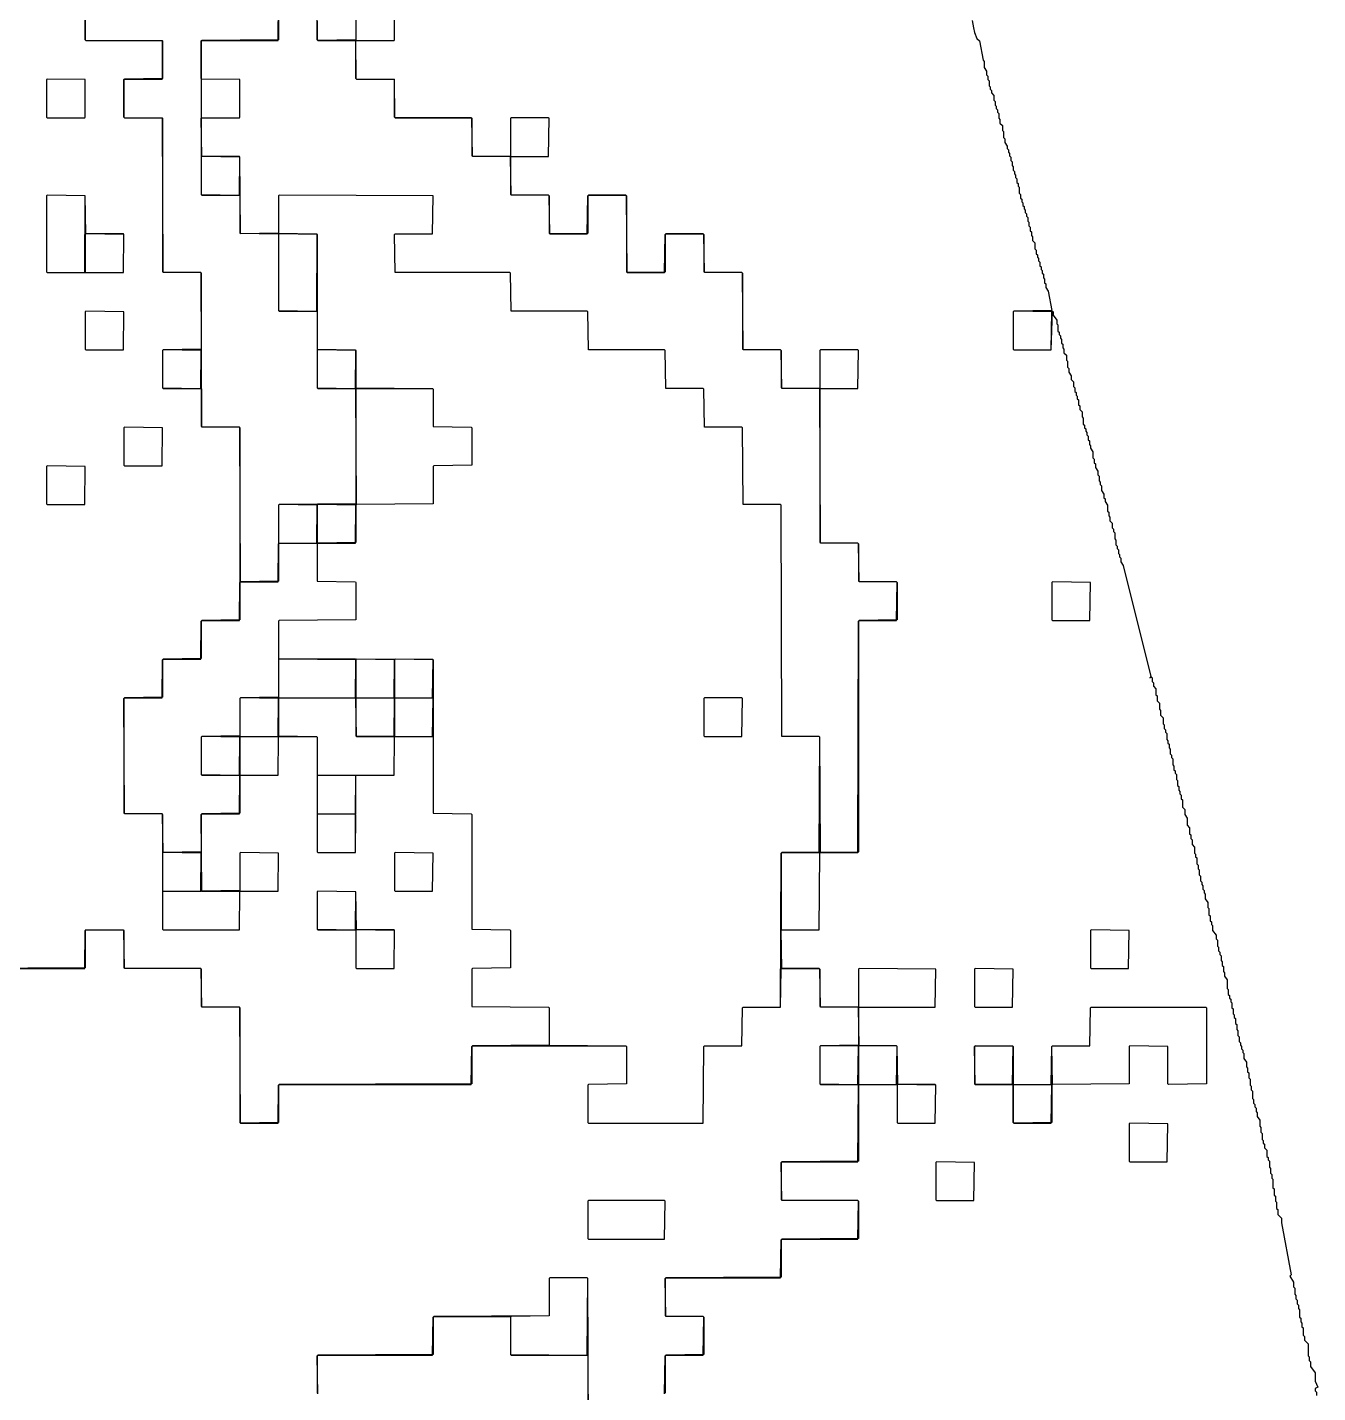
# Model space of a CAD drawing. Extents: x 354370 to 354668, y 4740257 to 4740745.
# Drawn here: x 354541.1 to 354647.9, y 4740396.1 to 4740509 of the extents above; entities that cross this region are included whole.
import ezdxf

# ---------------------------------------------------------------- set-up
doc = ezdxf.new("R2010")
doc.units = 0
for name, color, linetype in [('mud', 3, 'CONTINUOUS'), ('rock', 4, 'CONTINUOUS'), ('sand', 2, 'CONTINUOUS'), ('unclassed', 1, 'CONTINUOUS')]:
    doc.layers.add(name, color=color, linetype=linetype)

msp = doc.modelspace()

# ---------------------------------------------------------------- linework, layer by layer
at = {"layer": 'mud'}
for points in [[(354542.768207, 4740504.757715), (354542.718207, 4740504.707715), (354542.718207, 4740501.607715), (354542.768207, 4740501.557715), (354545.868208, 4740501.557715), (354545.918208, 4740501.607715), (354545.918208, 4740504.707715)], [(354597.118208, 4740424.707713), (354597.168208, 4740424.757713), (354600.268208, 4740424.757713), (354600.318208, 4740427.907713), (354600.368208, 4740427.957713), (354603.468208, 4740427.957713), (354603.518208, 4740440.707714), (354603.568208, 4740440.757714), (354606.668208, 4740440.757714), (354606.718208, 4740450.307714), (354606.668208, 4740450.357714), (354603.568208, 4740450.357714), (354603.518208, 4740469.507714), (354603.468208, 4740469.557714), (354600.368208, 4740469.557714), (354600.318208, 4740475.907714), (354600.268208, 4740475.957714), (354597.168208, 4740475.957714), (354597.118208, 4740479.107714), (354597.068208, 4740479.157714), (354593.968208, 4740479.157714), (354593.918208, 4740482.307714), (354593.868208, 4740482.357714), (354587.568208, 4740482.357714), (354587.518208, 4740485.507714), (354587.468208, 4740485.557714), (354581.168208, 4740485.557714), (354581.118208, 4740488.707714), (354581.068208, 4740488.757714), (354571.568208, 4740488.757714), (354571.518208, 4740491.907714), (354571.568208, 4740491.957714), (354574.668208, 4740491.957714), (354574.718208, 4740495.107715), (354561.968208, 4740495.157715), (354561.918208, 4740495.107715), (354561.918208, 4740492.007714), (354565.068208, 4740491.957714), (354565.118208, 4740491.907714), (354565.118208, 4740482.407714), (354568.268208, 4740482.357714), (354568.318208, 4740482.307714), (354568.318208, 4740479.207714), (354574.668208, 4740479.157714), (354574.718208, 4740479.107714), (354574.718208, 4740476.007714), (354577.868208, 4740475.957714), (354577.918208, 4740475.907714), (354577.918208, 4740472.807714), (354574.768208, 4740472.757714), (354574.718208, 4740472.707714), (354574.718208, 4740469.607714), (354568.368208, 4740469.557714), (354568.318208, 4740469.507714), (354568.318208, 4740466.407714), (354565.168208, 4740466.357714), (354565.118208, 4740466.307714), (354565.118208, 4740463.207714), (354568.268208, 4740463.157714), (354568.318208, 4740463.107714), (354568.318208, 4740460.007714), (354561.968208, 4740459.957714), (354561.918208, 4740459.907714), (354561.918208, 4740456.807714), (354574.668208, 4740456.757714), (354574.718208, 4740456.707714), (354574.718208, 4740444.007714), (354577.868208, 4740443.957714), (354577.918208, 4740443.907714), (354577.918208, 4740434.407714), (354581.068208, 4740434.357714), (354581.118208, 4740434.307714), (354581.118208, 4740431.207714), (354577.968208, 4740431.157714), (354577.918208, 4740431.107714), (354577.918208, 4740428.007714), (354584.268208, 4740427.957713), (354584.318208, 4740427.907713), (354584.318208, 4740424.807713), (354590.668208, 4740424.757713), (354590.718208, 4740424.707713), (354590.718208, 4740421.607713), (354587.568208, 4740421.557713), (354587.518208, 4740421.507713), (354587.518208, 4740418.407713), (354587.568208, 4740418.357713), (354597.068208, 4740418.357713)], [(354545.968208, 4740491.957714), (354545.918208, 4740491.907714), (354545.918208, 4740488.807714), (354545.968208, 4740488.757714), (354549.068208, 4740488.757714), (354549.118208, 4740491.907714)], [(354545.968208, 4740485.557714), (354545.918208, 4740485.507714), (354545.918208, 4740482.407714), (354545.968208, 4740482.357714), (354549.068208, 4740482.357714), (354549.118208, 4740485.507714)], [(354600.318208, 4740453.507714), (354600.268208, 4740453.557714), (354597.168208, 4740453.557714), (354597.118208, 4740453.507714), (354597.118208, 4740450.407714), (354597.168208, 4740450.357714), (354600.268208, 4740450.357714)], [(354565.168208, 4740447.157714), (354565.118208, 4740447.107714), (354565.118208, 4740444.007714), (354565.168208, 4740443.957714), (354568.268208, 4740443.957714), (354568.318208, 4740447.107714)], [(354593.918208, 4740411.907713), (354593.868208, 4740411.957713), (354587.568208, 4740411.957713), (354587.518208, 4740411.907713), (354587.518208, 4740408.807713), (354587.568208, 4740408.757713), (354593.868208, 4740408.757713)], [(354587.518208, 4740405.507713), (354587.468208, 4740405.557713), (354584.368208, 4740405.557713), (354584.318208, 4740405.507713), (354584.318208, 4740402.407713), (354581.168208, 4740402.357713), (354581.118208, 4740402.307713), (354581.118208, 4740399.207713), (354581.168208, 4740399.157713), (354587.468208, 4740399.157713)]]:
    msp.add_lwpolyline(points, close=True, dxfattribs=at)
at = {"layer": 'rock'}
for points in [[(354565.068208, 4740511.157715), (354565.118208, 4740508.007715), (354565.168208, 4740507.957715), (354568.268208, 4740507.957715), (354568.318208, 4740504.807715), (354568.368208, 4740504.757715), (354571.468208, 4740504.757715), (354571.518208, 4740501.607715), (354571.568208, 4740501.557715), (354577.868208, 4740501.557715), (354577.918208, 4740501.507715), (354577.918208, 4740498.407715), (354581.068208, 4740498.357715), (354581.118208, 4740498.307715), (354581.118208, 4740495.207715), (354584.268208, 4740495.157715), (354584.318208, 4740495.107715), (354584.318208, 4740492.007714), (354584.368208, 4740491.957714), (354587.468208, 4740491.957714), (354587.518208, 4740495.107715), (354587.568208, 4740495.157715), (354590.668208, 4740495.157715), (354590.718208, 4740495.107715), (354590.718208, 4740488.807714), (354590.768208, 4740488.757714), (354593.868208, 4740488.757714), (354593.918208, 4740491.907714), (354593.968208, 4740491.957714), (354597.068208, 4740491.957714), (354597.118208, 4740491.907714), (354597.118208, 4740488.807714), (354600.268208, 4740488.757714), (354600.318208, 4740488.707714), (354600.318208, 4740482.407714), (354603.468208, 4740482.357714), (354603.518208, 4740482.307714), (354603.518208, 4740479.207714), (354606.668208, 4740479.157714), (354606.718208, 4740479.107714), (354606.718208, 4740466.407714), (354609.868208, 4740466.357714), (354609.918208, 4740466.307714), (354609.918208, 4740463.207714), (354613.068209, 4740463.157714), (354613.118209, 4740463.107714), (354613.118209, 4740460.007714), (354609.968208, 4740459.957714), (354609.918208, 4740459.907714), (354609.918208, 4740440.807714), (354609.868208, 4740440.757714), (354606.768208, 4740440.757714), (354606.718208, 4740450.307714), (354606.668208, 4740450.357714), (354603.568208, 4740450.357714), (354603.518208, 4740469.507714), (354603.468208, 4740469.557714), (354600.368208, 4740469.557714), (354600.318208, 4740475.907714), (354600.268208, 4740475.957714), (354597.168208, 4740475.957714), (354597.118208, 4740479.107714), (354597.068208, 4740479.157714), (354593.968208, 4740479.157714), (354593.918208, 4740482.307714), (354593.868208, 4740482.357714), (354587.568208, 4740482.357714), (354587.518208, 4740485.507714), (354587.468208, 4740485.557714), (354581.168208, 4740485.557714), (354581.118208, 4740488.707714), (354581.068208, 4740488.757714), (354571.568208, 4740488.757714), (354571.518208, 4740491.907714), (354571.568208, 4740491.957714), (354574.668208, 4740491.957714), (354574.718208, 4740495.107715), (354561.968208, 4740495.157715), (354561.918208, 4740495.107715), (354561.918208, 4740492.007714), (354558.768208, 4740491.957714), (354558.718208, 4740498.307715), (354558.668208, 4740498.357715), (354555.568208, 4740498.357715), (354555.518208, 4740501.507715), (354555.568208, 4740501.557715), (354558.668208, 4740501.557715), (354558.718208, 4740501.607715), (354558.718208, 4740504.707715), (354555.568208, 4740504.757715), (354555.518208, 4740504.807715), (354555.518208, 4740507.907715), (354555.568208, 4740507.957715), (354561.868208, 4740507.957715), (354561.918208, 4740511.107715)], [(354536.368207, 4740431.157714), (354545.868208, 4740431.157714), (354545.918208, 4740434.307714), (354545.968208, 4740434.357714), (354549.068208, 4740434.357714), (354549.118208, 4740434.307714), (354549.118208, 4740431.207714), (354555.468208, 4740431.157714), (354555.518208, 4740431.107714), (354555.518208, 4740428.007714), (354558.668208, 4740427.957713), (354558.718208, 4740427.907713), (354558.718208, 4740418.407713), (354558.768208, 4740418.357713), (354561.868208, 4740418.357713), (354561.918208, 4740421.507713), (354561.968208, 4740421.557713), (354577.868208, 4740421.557713), (354577.918208, 4740424.707713), (354577.968208, 4740424.757713), (354590.668208, 4740424.757713), (354590.718208, 4740424.707713), (354590.718208, 4740421.607713), (354587.568208, 4740421.557713), (354587.518208, 4740421.507713), (354587.518208, 4740418.407713), (354587.568208, 4740418.357713), (354597.068208, 4740418.357713), (354597.118208, 4740424.707713), (354597.168208, 4740424.757713), (354600.268208, 4740424.757713), (354600.318208, 4740427.907713), (354600.368208, 4740427.957713), (354603.468208, 4740427.957713), (354603.518208, 4740431.107714), (354603.568208, 4740431.157714), (354606.668208, 4740431.157714), (354606.718208, 4740431.107714), (354606.718208, 4740428.007714), (354609.868208, 4740427.957713), (354609.918208, 4740427.907713), (354609.918208, 4740424.807713), (354606.768208, 4740424.757713), (354606.718208, 4740424.707713), (354606.718208, 4740421.607713), (354609.868208, 4740421.557713), (354609.918208, 4740421.507713), (354609.918208, 4740415.207713), (354603.568208, 4740415.157713), (354603.518208, 4740415.107713), (354603.518208, 4740412.007713), (354609.868208, 4740411.957713), (354609.918208, 4740411.907713), (354609.918208, 4740408.807713), (354603.568208, 4740408.757713), (354603.518208, 4740408.707713), (354603.518208, 4740405.607713), (354593.968208, 4740405.557713), (354593.918208, 4740405.507713), (354593.918208, 4740402.407713), (354597.068208, 4740402.357713), (354597.118208, 4740402.307713), (354597.118208, 4740399.207713), (354593.968208, 4740399.157713), (354593.918208, 4740399.107713), (354593.918208, 4740396.007713)], [(354587.568208, 4740392.757713), (354587.518208, 4740405.507713), (354587.468208, 4740405.557713), (354584.368208, 4740405.557713), (354584.318208, 4740405.507713), (354584.318208, 4740402.407713), (354574.768208, 4740402.357713), (354574.718208, 4740402.307713), (354574.718208, 4740399.207713), (354565.168208, 4740399.157713), (354565.118208, 4740399.107713), (354565.118208, 4740396.007713)]]:
    msp.add_lwpolyline(points, dxfattribs=at)
for points in [[(354568.368208, 4740511.157715), (354568.318208, 4740511.107715), (354568.318208, 4740508.007715), (354568.368208, 4740507.957715), (354571.468208, 4740507.957715), (354571.518208, 4740508.007715), (354571.518208, 4740511.107715)], [(354584.318208, 4740501.507715), (354584.268208, 4740501.557715), (354581.168208, 4740501.557715), (354581.118208, 4740501.507715), (354581.118208, 4740498.407715), (354581.168208, 4740498.357715), (354584.268208, 4740498.357715)], [(354542.768207, 4740495.157715), (354542.718207, 4740495.107715), (354542.718207, 4740488.807714), (354542.768207, 4740488.757714), (354545.868208, 4740488.757714), (354545.918208, 4740495.107715)], [(354561.968208, 4740491.957714), (354561.918208, 4740491.907714), (354561.918208, 4740485.607714), (354561.968208, 4740485.557714), (354565.068208, 4740485.557714), (354565.118208, 4740491.907714)], [(354622.768209, 4740485.557714), (354622.718209, 4740485.507714), (354622.718209, 4740482.407714), (354622.768209, 4740482.357714), (354625.868209, 4740482.357714), (354625.918209, 4740485.507714)], [(354552.368208, 4740482.357714), (354552.318208, 4740482.307714), (354552.318208, 4740479.207714), (354552.368208, 4740479.157714), (354555.468208, 4740479.157714), (354555.518208, 4740482.307714)], [(354565.168208, 4740482.357714), (354565.118208, 4740482.307714), (354565.118208, 4740479.207714), (354565.168208, 4740479.157714), (354568.268208, 4740479.157714), (354568.318208, 4740482.307714)], [(354609.918208, 4740482.307714), (354609.868208, 4740482.357714), (354606.768208, 4740482.357714), (354606.718208, 4740482.307714), (354606.718208, 4740479.207714), (354606.768208, 4740479.157714), (354609.868208, 4740479.157714)], [(354568.318208, 4740479.107714), (354568.368208, 4740479.157714), (354574.668208, 4740479.157714), (354574.718208, 4740479.107714), (354574.718208, 4740476.007714), (354577.868208, 4740475.957714), (354577.918208, 4740475.907714), (354577.918208, 4740472.807714), (354574.768208, 4740472.757714), (354574.718208, 4740472.707714), (354574.718208, 4740469.607714), (354568.368208, 4740469.557714)], [(354549.168208, 4740475.957714), (354549.118208, 4740475.907714), (354549.118208, 4740472.807714), (354549.168208, 4740472.757714), (354552.268208, 4740472.757714), (354552.318208, 4740475.907714)], [(354542.768207, 4740472.757714), (354542.718207, 4740472.707714), (354542.718207, 4740469.607714), (354542.768207, 4740469.557714), (354545.868208, 4740469.557714), (354545.918208, 4740472.707714)], [(354565.168208, 4740469.557714), (354565.118208, 4740469.507714), (354565.118208, 4740466.407714), (354565.168208, 4740466.357714), (354568.268208, 4740466.357714), (354568.318208, 4740469.507714)], [(354549.118208, 4740453.507714), (354549.168208, 4740453.557714), (354552.268208, 4740453.557714), (354552.318208, 4740456.707714), (354552.368208, 4740456.757714), (354555.468208, 4740456.757714), (354555.518208, 4740459.907714), (354555.568208, 4740459.957714), (354558.668208, 4740459.957714), (354558.718208, 4740463.107714), (354558.768208, 4740463.157714), (354561.868208, 4740463.157714), (354561.918208, 4740466.307714), (354561.968208, 4740466.357714), (354565.068208, 4740466.357714), (354565.118208, 4740466.307714), (354565.118208, 4740463.207714), (354568.268208, 4740463.157714), (354568.318208, 4740463.107714), (354568.318208, 4740460.007714), (354561.968208, 4740459.957714), (354561.918208, 4740459.907714), (354561.918208, 4740453.607714), (354558.768208, 4740453.557714), (354558.718208, 4740453.507714), (354558.718208, 4740450.407714), (354555.568208, 4740450.357714), (354555.518208, 4740450.307714), (354555.518208, 4740447.207714), (354558.668208, 4740447.157714), (354558.718208, 4740447.107714), (354558.718208, 4740444.007714), (354555.568208, 4740443.957714), (354555.518208, 4740443.907714), (354555.518208, 4740440.807714), (354552.368208, 4740440.757714), (354552.318208, 4740443.907714), (354552.268208, 4740443.957714), (354549.168208, 4740443.957714)], [(354625.968209, 4740463.157714), (354625.918209, 4740463.107714), (354625.918209, 4740460.007714), (354625.968209, 4740459.957714), (354629.068209, 4740459.957714), (354629.118209, 4740463.107714)], [(354568.368208, 4740456.757714), (354568.318208, 4740456.707714), (354568.318208, 4740453.607714), (354568.368208, 4740453.557714), (354571.468208, 4740453.557714), (354571.518208, 4740456.707714)], [(354561.968208, 4740453.557714), (354561.918208, 4740453.507714), (354561.918208, 4740450.407714), (354565.068208, 4740450.357714), (354565.118208, 4740450.307714), (354565.118208, 4740447.207714), (354565.168208, 4740447.157714), (354571.468208, 4740447.157714), (354571.518208, 4740450.307714), (354571.468208, 4740450.357714), (354568.368208, 4740450.357714), (354568.318208, 4740453.507714)], [(354571.568208, 4740453.557714), (354571.518208, 4740453.507714), (354571.518208, 4740450.407714), (354571.568208, 4740450.357714), (354574.668208, 4740450.357714), (354574.718208, 4740453.507714)], [(354600.318208, 4740453.507714), (354600.268208, 4740453.557714), (354597.168208, 4740453.557714), (354597.118208, 4740453.507714), (354597.118208, 4740450.407714), (354597.168208, 4740450.357714), (354600.268208, 4740450.357714)], [(354558.768208, 4740450.357714), (354558.718208, 4740450.307714), (354558.718208, 4740447.207714), (354558.768208, 4740447.157714), (354561.868208, 4740447.157714), (354561.918208, 4740450.307714)], [(354565.168208, 4740443.957714), (354565.118208, 4740443.907714), (354565.118208, 4740440.807714), (354565.168208, 4740440.757714), (354568.268208, 4740440.757714), (354568.318208, 4740443.907714)], [(354571.568208, 4740440.757714), (354571.518208, 4740440.707714), (354571.518208, 4740437.607714), (354571.568208, 4740437.557714), (354574.668208, 4740437.557714), (354574.718208, 4740440.707714)], [(354606.718208, 4740440.707714), (354606.668208, 4740440.757714), (354603.568208, 4740440.757714), (354603.518208, 4740440.707714), (354603.518208, 4740434.407714), (354603.568208, 4740434.357714), (354606.668208, 4740434.357714)], [(354552.368208, 4740437.557714), (354552.318208, 4740437.507714), (354552.318208, 4740434.407714), (354552.368208, 4740434.357714), (354558.668208, 4740434.357714), (354558.718208, 4740437.507714)], [(354565.168208, 4740437.557714), (354565.118208, 4740437.507714), (354565.118208, 4740434.407714), (354565.168208, 4740434.357714), (354568.268208, 4740434.357714), (354568.318208, 4740437.507714)], [(354568.368208, 4740434.357714), (354568.318208, 4740434.307714), (354568.318208, 4740431.207714), (354568.368208, 4740431.157714), (354571.468208, 4740431.157714), (354571.518208, 4740434.307714)], [(354629.168209, 4740434.357714), (354629.118209, 4740434.307714), (354629.118209, 4740431.207714), (354629.168209, 4740431.157714), (354632.268209, 4740431.157714), (354632.318209, 4740434.307714)], [(354609.968208, 4740431.157714), (354609.918208, 4740431.107714), (354609.918208, 4740428.007714), (354609.968208, 4740427.957713), (354616.268209, 4740427.957713), (354616.318209, 4740431.107714)], [(354619.568209, 4740431.157714), (354619.518209, 4740431.107714), (354619.518209, 4740428.007714), (354619.568209, 4740427.957713), (354622.668209, 4740427.957713), (354622.718209, 4740431.107714)], [(354632.368209, 4740424.757713), (354632.318209, 4740424.707713), (354632.318209, 4740421.607713), (354625.968209, 4740421.557713), (354625.918209, 4740424.707713), (354625.968209, 4740424.757713), (354629.068209, 4740424.757713), (354629.118209, 4740427.907713), (354629.168209, 4740427.957713), (354638.668209, 4740427.957713), (354638.718209, 4740427.907713), (354638.718209, 4740421.607713), (354635.568209, 4740421.557713), (354635.518209, 4740421.607713), (354635.518209, 4740424.707713)], [(354613.118209, 4740424.707713), (354613.068209, 4740424.757713), (354609.968208, 4740424.757713), (354609.918208, 4740424.707713), (354609.918208, 4740421.607713), (354609.968208, 4740421.557713), (354613.068209, 4740421.557713)], [(354619.568209, 4740424.757713), (354619.518209, 4740424.707713), (354619.518209, 4740421.607713), (354619.568209, 4740421.557713), (354622.668209, 4740421.557713), (354622.718209, 4740424.707713)], [(354613.168209, 4740421.557713), (354613.118209, 4740421.507713), (354613.118209, 4740418.407713), (354613.168209, 4740418.357713), (354616.268209, 4740418.357713), (354616.318209, 4740421.507713)], [(354622.768209, 4740421.557713), (354622.718209, 4740421.507713), (354622.718209, 4740418.407713), (354622.768209, 4740418.357713), (354625.868209, 4740418.357713), (354625.918209, 4740421.507713)], [(354632.368209, 4740418.357713), (354632.318209, 4740418.307713), (354632.318209, 4740415.207713), (354632.368209, 4740415.157713), (354635.468209, 4740415.157713), (354635.518209, 4740418.307713)], [(354616.368209, 4740415.157713), (354616.318209, 4740415.107713), (354616.318209, 4740412.007713), (354616.368209, 4740411.957713), (354619.468209, 4740411.957713), (354619.518209, 4740415.107713)], [(354593.918208, 4740411.907713), (354593.868208, 4740411.957713), (354587.568208, 4740411.957713), (354587.518208, 4740411.907713), (354587.518208, 4740408.807713), (354587.568208, 4740408.757713), (354593.868208, 4740408.757713)]]:
    msp.add_lwpolyline(points, close=True, dxfattribs=at)
at = {"layer": 'sand'}
for points in [[(354561.918208, 4740511.107715), (354561.918208, 4740508.007715), (354555.568208, 4740507.957715), (354555.518208, 4740507.907715), (354555.518208, 4740495.207715), (354558.668208, 4740495.157715), (354558.718208, 4740495.107715), (354558.718208, 4740492.007714), (354561.868208, 4740491.957714), (354561.918208, 4740491.907714), (354561.918208, 4740485.607714), (354565.068208, 4740485.557714), (354565.118208, 4740485.507714), (354565.118208, 4740479.207714), (354568.268208, 4740479.157714), (354568.318208, 4740479.107714), (354568.318208, 4740469.607714), (354561.968208, 4740469.557714), (354561.918208, 4740469.507714), (354561.918208, 4740463.207714), (354558.768208, 4740463.157714), (354558.718208, 4740475.907714), (354558.668208, 4740475.957714), (354555.568208, 4740475.957714), (354555.518208, 4740488.707714), (354555.468208, 4740488.757714), (354552.368208, 4740488.757714), (354552.318208, 4740501.507715), (354549.168208, 4740501.557715), (354549.118208, 4740501.607715), (354549.118208, 4740504.707715), (354549.168208, 4740504.757715), (354552.268208, 4740504.757715), (354552.318208, 4740504.807715), (354552.318208, 4740507.907715), (354545.968208, 4740507.957715), (354545.918208, 4740508.007715), (354545.918208, 4740511.107715)], [(354568.318208, 4740511.107715), (354568.318208, 4740508.007715), (354565.168208, 4740507.957715), (354565.118208, 4740508.007715), (354565.118208, 4740511.107715)], [(354593.868208, 4740395.957713), (354593.918208, 4740399.107713), (354593.968208, 4740399.157713), (354597.068208, 4740399.157713), (354597.118208, 4740402.307713), (354597.068208, 4740402.357713), (354593.968208, 4740402.357713), (354593.918208, 4740405.507713), (354593.968208, 4740405.557713), (354603.468208, 4740405.557713), (354603.518208, 4740408.707713), (354603.568208, 4740408.757713), (354609.868208, 4740408.757713), (354609.918208, 4740411.907713), (354609.868208, 4740411.957713), (354603.568208, 4740411.957713), (354603.518208, 4740415.107713), (354603.568208, 4740415.157713), (354609.868208, 4740415.157713), (354609.918208, 4740421.507713), (354609.968208, 4740421.557713), (354613.068209, 4740421.557713), (354613.118209, 4740421.507713), (354613.118209, 4740418.407713), (354613.168209, 4740418.357713), (354616.268209, 4740418.357713), (354616.318209, 4740421.507713), (354616.268209, 4740421.557713), (354613.168209, 4740421.557713), (354613.118209, 4740424.707713), (354613.068209, 4740424.757713), (354609.968208, 4740424.757713), (354609.918208, 4740427.907713), (354609.968208, 4740427.957713), (354616.268209, 4740427.957713), (354616.318209, 4740431.107714), (354609.968208, 4740431.157714), (354609.918208, 4740431.107714), (354609.918208, 4740428.007714), (354609.868208, 4740427.957713), (354606.768208, 4740427.957713), (354606.718208, 4740431.107714), (354606.668208, 4740431.157714), (354603.568208, 4740431.157714), (354603.518208, 4740434.307714), (354603.568208, 4740434.357714), (354606.668208, 4740434.357714), (354606.718208, 4740440.707714), (354606.768208, 4740440.757714), (354609.868208, 4740440.757714), (354609.918208, 4740459.907714), (354609.968208, 4740459.957714), (354613.068209, 4740459.957714), (354613.118209, 4740463.107714), (354613.068209, 4740463.157714), (354609.968208, 4740463.157714), (354609.918208, 4740466.307714), (354609.868208, 4740466.357714), (354606.768208, 4740466.357714), (354606.718208, 4740479.107714), (354606.768208, 4740479.157714), (354609.868208, 4740479.157714), (354609.918208, 4740482.307714), (354609.868208, 4740482.357714), (354606.768208, 4740482.357714), (354606.718208, 4740482.307714), (354606.718208, 4740479.207714), (354606.668208, 4740479.157714), (354603.568208, 4740479.157714), (354603.518208, 4740482.307714), (354603.468208, 4740482.357714), (354600.368208, 4740482.357714), (354600.318208, 4740488.707714), (354600.268208, 4740488.757714), (354597.168208, 4740488.757714), (354597.118208, 4740491.907714), (354597.068208, 4740491.957714), (354593.968208, 4740491.957714), (354593.918208, 4740491.907714), (354593.918208, 4740488.807714), (354593.868208, 4740488.757714), (354590.768208, 4740488.757714), (354590.718208, 4740495.107715), (354590.668208, 4740495.157715), (354587.568208, 4740495.157715), (354587.518208, 4740495.107715), (354587.518208, 4740492.007714), (354587.468208, 4740491.957714), (354584.368208, 4740491.957714), (354584.318208, 4740495.107715), (354584.268208, 4740495.157715), (354581.168208, 4740495.157715), (354581.118208, 4740498.307715), (354581.168208, 4740498.357715), (354584.268208, 4740498.357715), (354584.318208, 4740501.507715), (354584.268208, 4740501.557715), (354581.168208, 4740501.557715), (354581.118208, 4740501.507715), (354581.118208, 4740498.407715), (354581.068208, 4740498.357715), (354577.968208, 4740498.357715), (354577.918208, 4740501.507715), (354577.868208, 4740501.557715), (354571.568208, 4740501.557715), (354571.518208, 4740501.607715), (354571.518208, 4740504.707715), (354568.368208, 4740504.757715), (354568.318208, 4740504.807715), (354568.318208, 4740507.907715), (354568.368208, 4740507.957715), (354571.468208, 4740507.957715), (354571.518208, 4740508.007715), (354571.518208, 4740511.107715)], [(354619.318209, 4740509.607715), (354619.418209, 4740509.007715), (354619.518209, 4740508.607715), (354619.718209, 4740508.107715), (354619.918209, 4740507.907715), (354620.218209, 4740506.307715), (354620.318209, 4740506.207715), (354620.318209, 4740505.707715), (354620.518209, 4740505.407715), (354620.518209, 4740505.107715), (354620.618209, 4740505.007715), (354620.618209, 4740504.707715), (354620.718209, 4740504.607715), (354620.718209, 4740504.207715), (354620.818209, 4740504.107715), (354620.818209, 4740503.907715), (354620.918209, 4740503.807715), (354620.918209, 4740503.607715), (354621.118209, 4740503.407715), (354621.118209, 4740503.007715), (354621.218209, 4740502.907715), (354621.218209, 4740502.607715), (354621.318209, 4740502.507715), (354621.318209, 4740502.307715), (354621.418209, 4740502.207715), (354621.418209, 4740502.007715), (354621.518209, 4740501.907715), (354621.518209, 4740501.507715), (354621.618209, 4740501.407715), (354621.618209, 4740501.107715), (354621.818209, 4740500.907715), (354621.818209, 4740500.507715), (354621.918209, 4740500.407715), (354621.918209, 4740499.907715), (354622.018209, 4740499.807715), (354622.018209, 4740499.507715), (354622.218209, 4740499.207715), (354622.218209, 4740499.007715), (354622.318209, 4740498.907715), (354622.318209, 4740498.707715), (354622.418209, 4740498.607715), (354622.418209, 4740498.407715), (354622.518209, 4740498.307715), (354622.518209, 4740498.007715), (354622.618209, 4740497.907715), (354622.618209, 4740497.607715), (354622.718209, 4740497.507715), (354622.718209, 4740497.207715), (354622.818209, 4740497.107715), (354622.818209, 4740496.907715), (354622.918209, 4740496.807715), (354622.918209, 4740496.607715), (354623.018209, 4740496.507715), (354623.018209, 4740496.207715), (354623.118209, 4740496.107715), (354623.118209, 4740495.907715), (354623.218209, 4740495.807715), (354623.218209, 4740495.307715), (354623.318209, 4740495.207715), (354623.318209, 4740494.907714), (354623.418209, 4740494.807714), (354623.418209, 4740494.607714), (354623.518209, 4740494.507714), (354623.518209, 4740494.307714), (354623.618209, 4740494.207714), (354623.618209, 4740494.007714), (354623.718209, 4740493.907714), (354623.718209, 4740493.707714), (354623.818209, 4740493.607714), (354623.818209, 4740493.407714), (354623.918209, 4740493.307714), (354623.918209, 4740493.007714), (354624.018209, 4740492.907714), (354624.018209, 4740492.607714), (354624.118209, 4740492.507714), (354624.118209, 4740492.207714), (354624.218209, 4740492.107714), (354624.218209, 4740491.807714), (354624.318209, 4740491.707714), (354624.318209, 4740491.407714), (354624.518209, 4740491.207714), (354624.518209, 4740490.707714), (354624.618209, 4740490.607714), (354624.618209, 4740490.307714), (354624.718209, 4740490.207714), (354624.718209, 4740490.007714), (354624.818209, 4740489.907714), (354624.818209, 4740489.707714), (354624.918209, 4740489.607714), (354624.918209, 4740489.307714), (354625.018209, 4740489.207714), (354625.018209, 4740489.007714), (354625.118209, 4740488.907714), (354625.118209, 4740488.707714), (354625.218209, 4740488.607714), (354625.218209, 4740488.307714), (354625.318209, 4740488.207714), (354625.318209, 4740487.907714), (354625.418209, 4740487.807714), (354625.418209, 4740487.507714), (354625.618209, 4740487.207714), (354625.918209, 4740485.607714), (354622.768209, 4740485.557714), (354622.718209, 4740485.507714), (354622.718209, 4740482.407714), (354622.768209, 4740482.357714), (354625.868209, 4740482.357714), (354625.968209, 4740485.557714), (354626.018209, 4740485.507714), (354626.018209, 4740485.207714), (354626.318209, 4740484.807714), (354626.318209, 4740484.507714), (354626.418209, 4740484.407714), (354626.418209, 4740483.907714), (354626.518209, 4740483.807714), (354626.518209, 4740483.607714), (354626.618209, 4740483.507714), (354626.618209, 4740483.307714), (354626.718209, 4740483.207714), (354626.718209, 4740482.907714), (354626.818209, 4740482.807714), (354626.818209, 4740482.507714), (354626.918209, 4740482.407714), (354626.918209, 4740482.107714), (354627.118209, 4740481.907714), (354627.118209, 4740481.507714), (354627.218209, 4740481.407714), (354627.218209, 4740480.907714), (354627.318209, 4740480.807714), (354627.318209, 4740480.507714), (354627.518209, 4740480.207714), (354627.518209, 4740479.907714), (354627.718209, 4740479.707714), (354627.718209, 4740479.307714), (354627.818209, 4740479.207714), (354627.818209, 4740478.907714), (354627.918209, 4740478.807714), (354627.918209, 4740478.607714), (354628.018209, 4740478.507714), (354628.018209, 4740478.307714), (354628.118209, 4740478.207714), (354628.118209, 4740477.807714), (354628.218209, 4740477.707714), (354628.218209, 4740477.407714), (354628.418209, 4740477.207714), (354628.418209, 4740476.807714), (354628.518209, 4740476.707714), (354628.518209, 4740476.207714), (354628.618209, 4740476.107714), (354628.618209, 4740475.907714), (354628.718209, 4740475.807714), (354628.718209, 4740475.607714), (354628.818209, 4740475.507714), (354628.818209, 4740475.307714), (354628.918209, 4740475.207714), (354628.918209, 4740474.907714), (354629.018209, 4740474.807714), (354629.018209, 4740474.507714), (354629.118209, 4740474.407714), (354629.118209, 4740474.207714), (354629.318209, 4740473.907714), (354629.318209, 4740473.407714), (354629.418209, 4740473.307714), (354629.418209, 4740473.007714), (354629.518209, 4740472.907714), (354629.518209, 4740472.607714), (354629.718209, 4740472.307714), (354629.718209, 4740472.007714), (354629.818209, 4740471.907714), (354629.818209, 4740471.507714), (354629.918209, 4740471.407714), (354629.918209, 4740471.207714), (354630.018209, 4740471.107714), (354630.018209, 4740470.707714), (354630.218209, 4740470.407714), (354630.218209, 4740470.107714), (354630.318209, 4740470.007714), (354630.318209, 4740469.807714), (354630.518209, 4740469.507714), (354630.518209, 4740469.007714), (354630.618209, 4740468.907714), (354630.618209, 4740468.607714), (354630.718209, 4740468.507714), (354630.718209, 4740468.207714), (354630.918209, 4740468.007714), (354630.918209, 4740467.607714), (354631.018209, 4740467.507714), (354631.018209, 4740467.307714), (354631.118209, 4740467.207714), (354631.118209, 4740466.707714), (354631.218209, 4740466.607714), (354631.218209, 4740466.207714), (354631.318209, 4740466.107714), (354631.318209, 4740465.907714), (354631.418209, 4740465.807714), (354631.418209, 4740465.507714), (354631.518209, 4740465.407714), (354631.518209, 4740465.207714), (354631.618209, 4740465.107714), (354631.618209, 4740464.807714), (354631.818209, 4740464.507714), (354634.118209, 4740455.307714), (354634.018209, 4740455.207714), (354634.168209, 4740455.257714), (354634.218209, 4740455.207714), (354634.218209, 4740454.907714), (354634.318209, 4740454.807714), (354634.318209, 4740454.507714), (354634.518209, 4740454.307714), (354634.518209, 4740453.807714), (354634.618209, 4740453.707714), (354634.618209, 4740453.307714), (354634.818209, 4740453.107714), (354634.818209, 4740452.607714), (354634.918209, 4740452.507714), (354634.918209, 4740452.107714), (354635.118209, 4740451.907714), (354635.118209, 4740451.407714), (354635.218209, 4740451.307714), (354635.218209, 4740451.007714), (354635.318209, 4740450.907714), (354635.318209, 4740450.707714), (354635.418209, 4740450.607714), (354635.418209, 4740450.107714), (354635.518209, 4740450.007714), (354635.518209, 4740449.807714), (354635.618209, 4740449.707714), (354635.618209, 4740449.407714), (354635.718209, 4740449.307714), (354635.718209, 4740448.907714), (354635.818209, 4740448.807714), (354635.818209, 4740448.607714), (354635.918209, 4740448.507714), (354635.918209, 4740448.007714), (354636.018209, 4740447.907714), (354636.018209, 4740447.607714), (354636.118209, 4740447.507714), (354636.118209, 4740447.307714), (354636.218209, 4740447.207714), (354636.218209, 4740446.807714), (354636.318209, 4740446.707714), (354636.318209, 4740446.307714), (354636.418209, 4740446.207714), (354636.418209, 4740445.907714), (354636.518209, 4740445.807714), (354636.518209, 4740445.607714), (354636.618209, 4740445.507714), (354636.618209, 4740445.207714), (354636.718209, 4740445.107714), (354636.718209, 4740444.507714), (354636.918209, 4740444.307714), (354636.918209, 4740443.907714), (354637.118209, 4740443.607714), (354637.118209, 4740443.007714), (354637.318209, 4740442.807714), (354637.318209, 4740442.307714), (354637.418209, 4740442.207714), (354637.418209, 4740441.907714), (354637.518209, 4740441.807714), (354637.518209, 4740441.407714), (354637.718209, 4740441.207714), (354637.718209, 4740440.707714), (354637.818209, 4740440.607714), (354637.818209, 4740440.407714), (354637.918209, 4740440.307714), (354637.918209, 4740439.807714), (354638.018209, 4740439.707714), (354638.018209, 4740439.407714), (354638.118209, 4740439.307714), (354638.118209, 4740438.907714), (354638.218209, 4740438.807714), (354638.218209, 4740438.407714), (354638.318209, 4740438.307714), (354638.318209, 4740438.107714), (354638.418209, 4740438.007714), (354638.418209, 4740437.707714), (354638.518209, 4740437.607714), (354638.518209, 4740437.407714), (354638.618209, 4740437.307714), (354638.618209, 4740436.907714), (354638.818209, 4740436.607714), (354638.818209, 4740436.207714), (354638.918209, 4740436.107714), (354638.918209, 4740435.607714), (354639.018209, 4740435.507714), (354639.018209, 4740435.107714), (354639.118209, 4740435.007714), (354639.118209, 4740434.807714), (354639.218209, 4740434.707714), (354639.218209, 4740434.307714), (354639.518209, 4740433.907714), (354639.518209, 4740433.607714), (354639.618209, 4740433.507714), (354639.618209, 4740433.007714), (354639.718209, 4740432.907714), (354639.718209, 4740432.607714), (354639.818209, 4740432.507714), (354639.818209, 4740432.307714), (354639.918209, 4740432.207714), (354639.918209, 4740431.807714), (354640.018209, 4740431.707714), (354640.018209, 4740431.407714), (354640.118209, 4740431.307714), (354640.118209, 4740430.907714), (354640.218209, 4740430.807714), (354640.218209, 4740430.507714), (354640.418209, 4740430.207714), (354640.418209, 4740429.507714), (354640.518209, 4740429.407714), (354640.518209, 4740429.007714), (354640.618209, 4740428.907714), (354640.618209, 4740428.707714), (354640.718209, 4740428.607714), (354640.718209, 4740428.407714), (354640.818209, 4740428.307714), (354640.818209, 4740427.907713), (354640.918209, 4740427.807713), (354640.918209, 4740427.407713), (354641.018209, 4740427.307713), (354641.018209, 4740427.107713), (354641.118209, 4740427.007713), (354641.118209, 4740426.607713), (354641.218209, 4740426.507713), (354641.218209, 4740426.107713), (354641.318209, 4740426.007713), (354641.318209, 4740425.607713), (354641.418209, 4740425.507713), (354641.418209, 4740425.107713), (354641.518209, 4740425.007713), (354641.518209, 4740424.807713), (354641.618209, 4740424.707713), (354641.618209, 4740424.507713), (354641.718209, 4740424.407713), (354641.718209, 4740424.207713), (354641.818209, 4740424.107713), (354641.818209, 4740423.707713), (354642.018209, 4740423.407713), (354642.018209, 4740423.007713), (354642.118209, 4740422.907713), (354642.118209, 4740422.607713), (354642.218209, 4740422.507713), (354642.218209, 4740422.107713), (354642.318209, 4740422.007713), (354642.318209, 4740421.507713), (354642.418209, 4740421.407713), (354642.418209, 4740421.107713), (354642.518209, 4740421.007713), (354642.518209, 4740420.407713), (354642.618209, 4740420.307713), (354642.618209, 4740420.007713), (354642.718209, 4740419.907713), (354642.718209, 4740419.707713), (354642.818209, 4740419.607713), (354642.818209, 4740419.307713), (354642.918209, 4740419.207713), (354642.918209, 4740418.907713), (354643.118209, 4740418.607713), (354643.118209, 4740418.107713), (354643.218209, 4740418.007713), (354643.218209, 4740417.607713), (354643.318209, 4740417.507713), (354643.318209, 4740417.007713), (354643.418209, 4740416.907713), (354643.418209, 4740416.707713), (354643.518209, 4740416.607713), (354643.518209, 4740416.307713), (354643.718209, 4740416.107713), (354643.718209, 4740415.607713), (354643.818209, 4740415.507713), (354643.818209, 4740415.307713), (354643.918209, 4740415.207713), (354643.918209, 4740414.707713), (354644.018209, 4740414.607713), (354644.018209, 4740414.207713), (354644.118209, 4740414.107713), (354644.118209, 4740413.807713), (354644.218209, 4740413.707713), (354644.218209, 4740413.007713), (354644.318209, 4740412.907713), (354644.318209, 4740412.407713), (354644.418209, 4740412.307713), (354644.418209, 4740411.907713), (354644.518209, 4740411.807713), (354644.518209, 4740411.307713), (354644.618209, 4740411.207713), (354644.618209, 4740410.807713), (354644.918209, 4740410.507713), (354644.918209, 4740410.107713), (354645.718209, 4740405.807713), (354645.618209, 4740405.707713), (354645.918209, 4740405.207713), (354645.918209, 4740404.807713), (354646.018209, 4740404.707713), (354646.018209, 4740404.207713), (354646.118209, 4740404.107713), (354646.118209, 4740403.807713), (354646.218209, 4740403.707713), (354646.218209, 4740403.407713), (354646.318209, 4740403.307713), (354646.318209, 4740403.007713), (354646.418209, 4740402.907713), (354646.418209, 4740402.307713), (354646.518209, 4740402.207713), (354646.518209, 4740401.907713), (354646.618209, 4740401.807713), (354646.618209, 4740401.507713), (354646.718209, 4740401.407713), (354646.718209, 4740400.807713), (354646.818209, 4740400.707713), (354646.818209, 4740400.407713), (354647.118209, 4740400.107713), (354647.118209, 4740399.107713), (354647.218209, 4740399.007713), (354647.218209, 4740398.707713), (354647.318209, 4740398.607713), (354647.318209, 4740398.207713), (354647.718209, 4740397.707713), (354647.718209, 4740397.007713), (354647.918209, 4740396.507713), (354647.718209, 4740396.407713), (354647.718209, 4740396.207713), (354647.818209, 4740396.107713), (354647.818209, 4740395.807713)]]:
    msp.add_lwpolyline(points, dxfattribs=at)
for points in [[(354625.968209, 4740463.157714), (354625.918209, 4740463.107714), (354625.918209, 4740460.007714), (354625.968209, 4740459.957714), (354629.068209, 4740459.957714), (354629.118209, 4740463.107714)], [(354552.368208, 4740440.757714), (354552.318208, 4740440.707714), (354552.318208, 4740437.607714), (354552.368208, 4740437.557714), (354555.468208, 4740437.557714), (354555.518208, 4740440.707714)], [(354558.768208, 4740440.757714), (354558.718208, 4740440.707714), (354558.718208, 4740437.607714), (354558.768208, 4740437.557714), (354561.868208, 4740437.557714), (354561.918208, 4740440.707714)], [(354629.168209, 4740434.357714), (354629.118209, 4740434.307714), (354629.118209, 4740431.207714), (354629.168209, 4740431.157714), (354632.268209, 4740431.157714), (354632.318209, 4740434.307714)], [(354619.568209, 4740431.157714), (354619.518209, 4740431.107714), (354619.518209, 4740428.007714), (354619.568209, 4740427.957713), (354622.668209, 4740427.957713), (354622.718209, 4740431.107714)], [(354619.518209, 4740424.707713), (354619.568209, 4740424.757713), (354622.668209, 4740424.757713), (354622.718209, 4740424.707713), (354622.718209, 4740421.607713), (354622.768209, 4740421.557713), (354625.868209, 4740421.557713), (354625.918209, 4740424.707713), (354625.968209, 4740424.757713), (354629.068209, 4740424.757713), (354629.118209, 4740427.907713), (354629.168209, 4740427.957713), (354638.668209, 4740427.957713), (354638.718209, 4740427.907713), (354638.718209, 4740421.607713), (354635.568209, 4740421.557713), (354635.518209, 4740421.607713), (354635.518209, 4740424.707713), (354632.368209, 4740424.757713), (354632.318209, 4740424.707713), (354632.318209, 4740421.607713), (354625.968209, 4740421.557713), (354625.918209, 4740421.507713), (354625.918209, 4740418.407713), (354622.768209, 4740418.357713), (354622.718209, 4740418.407713), (354622.718209, 4740421.507713), (354622.668209, 4740421.557713), (354619.568209, 4740421.557713)], [(354609.918208, 4740424.707713), (354609.868208, 4740424.757713), (354606.768208, 4740424.757713), (354606.718208, 4740424.707713), (354606.718208, 4740421.607713), (354606.768208, 4740421.557713), (354609.868208, 4740421.557713)], [(354632.368209, 4740418.357713), (354632.318209, 4740418.307713), (354632.318209, 4740415.207713), (354632.368209, 4740415.157713), (354635.468209, 4740415.157713), (354635.518209, 4740418.307713)], [(354616.368209, 4740415.157713), (354616.318209, 4740415.107713), (354616.318209, 4740412.007713), (354616.368209, 4740411.957713), (354619.468209, 4740411.957713), (354619.518209, 4740415.107713)]]:
    msp.add_lwpolyline(points, close=True, dxfattribs=at)
at = {"layer": 'unclassed'}
for points in [[(354545.918208, 4740511.107715), (354545.918208, 4740508.007715), (354545.968208, 4740507.957715), (354552.268208, 4740507.957715), (354552.318208, 4740507.907715), (354552.318208, 4740504.807715), (354549.168208, 4740504.757715), (354549.118208, 4740504.707715), (354549.118208, 4740501.607715), (354549.168208, 4740501.557715), (354552.268208, 4740501.557715), (354552.318208, 4740501.507715), (354552.318208, 4740488.807714), (354555.468208, 4740488.757714), (354555.518208, 4740488.707714), (354555.518208, 4740482.407714), (354552.368208, 4740482.357714), (354552.318208, 4740482.307714), (354552.318208, 4740479.207714), (354555.468208, 4740479.157714), (354555.518208, 4740479.107714), (354555.518208, 4740476.007714), (354558.668208, 4740475.957714), (354558.718208, 4740475.907714), (354558.718208, 4740460.007714), (354555.568208, 4740459.957714), (354555.518208, 4740459.907714), (354555.518208, 4740456.807714), (354552.368208, 4740456.757714), (354552.318208, 4740456.707714), (354552.318208, 4740453.607714), (354549.168208, 4740453.557714), (354549.118208, 4740453.507714), (354549.118208, 4740444.007714), (354552.268208, 4740443.957714), (354552.318208, 4740443.907714), (354552.318208, 4740434.407714), (354552.368208, 4740434.357714), (354558.668208, 4740434.357714), (354558.718208, 4740437.507714), (354558.768208, 4740437.557714), (354561.868208, 4740437.557714), (354561.918208, 4740440.707714), (354558.768208, 4740440.757714), (354558.718208, 4740440.707714), (354558.718208, 4740437.607714), (354555.568208, 4740437.557714), (354555.518208, 4740443.907714), (354555.568208, 4740443.957714), (354558.668208, 4740443.957714), (354558.718208, 4740447.107714), (354558.768208, 4740447.157714), (354561.868208, 4740447.157714), (354561.918208, 4740450.307714), (354561.968208, 4740450.357714), (354565.068208, 4740450.357714), (354565.118208, 4740450.307714), (354565.118208, 4740440.807714), (354565.168208, 4740440.757714), (354568.268208, 4740440.757714), (354568.318208, 4740447.107714), (354568.368208, 4740447.157714), (354571.468208, 4740447.157714), (354571.518208, 4740450.307714), (354571.568208, 4740450.357714), (354574.668208, 4740450.357714), (354574.718208, 4740450.307714), (354574.718208, 4740444.007714), (354577.868208, 4740443.957714), (354577.918208, 4740443.907714), (354577.918208, 4740434.407714), (354581.068208, 4740434.357714), (354581.118208, 4740434.307714), (354581.118208, 4740431.207714), (354577.968208, 4740431.157714), (354577.918208, 4740431.107714), (354577.918208, 4740428.007714), (354584.268208, 4740427.957713), (354584.318208, 4740427.907713), (354584.318208, 4740424.807713), (354577.968208, 4740424.757713), (354577.918208, 4740424.707713), (354577.918208, 4740421.607713), (354561.968208, 4740421.557713), (354561.918208, 4740421.507713), (354561.918208, 4740418.407713), (354558.768208, 4740418.357713), (354558.718208, 4740427.907713), (354558.668208, 4740427.957713), (354555.568208, 4740427.957713), (354555.518208, 4740431.107714), (354555.468208, 4740431.157714), (354549.168208, 4740431.157714), (354549.118208, 4740434.307714), (354545.968208, 4740434.357714), (354545.918208, 4740434.307714), (354545.918208, 4740431.207714), (354536.368207, 4740431.157714)], [(354565.168208, 4740395.957713), (354565.118208, 4740399.107713), (354565.168208, 4740399.157713), (354574.668208, 4740399.157713), (354574.718208, 4740402.307713), (354574.768208, 4740402.357713), (354581.068208, 4740402.357713), (354581.118208, 4740402.307713), (354581.118208, 4740399.207713), (354587.468208, 4740399.157713), (354587.518208, 4740399.107713), (354587.518208, 4740392.807713)]]:
    msp.add_lwpolyline(points, dxfattribs=at)
for points in [[(354542.768207, 4740504.757715), (354542.718207, 4740504.707715), (354542.718207, 4740501.607715), (354542.768207, 4740501.557715), (354545.868208, 4740501.557715), (354545.918208, 4740501.607715), (354545.918208, 4740504.707715)], [(354555.568208, 4740504.757715), (354555.518208, 4740504.707715), (354555.518208, 4740501.607715), (354555.568208, 4740501.557715), (354558.668208, 4740501.557715), (354558.718208, 4740501.607715), (354558.718208, 4740504.707715)], [(354555.568208, 4740498.357715), (354555.518208, 4740498.307715), (354555.518208, 4740495.207715), (354555.568208, 4740495.157715), (354558.668208, 4740495.157715), (354558.718208, 4740498.307715)], [(354542.768207, 4740495.157715), (354542.718207, 4740495.107715), (354542.718207, 4740488.807714), (354542.768207, 4740488.757714), (354549.068208, 4740488.757714), (354549.118208, 4740491.907714), (354549.068208, 4740491.957714), (354545.968208, 4740491.957714), (354545.918208, 4740495.107715)], [(354545.968208, 4740485.557714), (354545.918208, 4740485.507714), (354545.918208, 4740482.407714), (354545.968208, 4740482.357714), (354549.068208, 4740482.357714), (354549.118208, 4740485.507714)], [(354549.168208, 4740475.957714), (354549.118208, 4740475.907714), (354549.118208, 4740472.807714), (354549.168208, 4740472.757714), (354552.268208, 4740472.757714), (354552.318208, 4740475.907714)], [(354542.768207, 4740472.757714), (354542.718207, 4740472.707714), (354542.718207, 4740469.607714), (354542.768207, 4740469.557714), (354545.868208, 4740469.557714), (354545.918208, 4740472.707714)], [(354561.968208, 4740469.557714), (354561.918208, 4740469.507714), (354561.918208, 4740466.407714), (354561.968208, 4740466.357714), (354565.068208, 4740466.357714), (354565.118208, 4740469.507714)], [(354561.968208, 4740456.757714), (354561.918208, 4740456.707714), (354561.918208, 4740453.607714), (354561.968208, 4740453.557714), (354568.268208, 4740453.557714), (354568.318208, 4740456.707714)], [(354571.568208, 4740456.757714), (354571.518208, 4740456.707714), (354571.518208, 4740453.607714), (354571.568208, 4740453.557714), (354574.668208, 4740453.557714), (354574.718208, 4740456.707714)], [(354558.768208, 4740453.557714), (354558.718208, 4740453.507714), (354558.718208, 4740450.407714), (354558.768208, 4740450.357714), (354561.868208, 4740450.357714), (354561.918208, 4740453.507714)], [(354568.368208, 4740453.557714), (354568.318208, 4740453.507714), (354568.318208, 4740450.407714), (354568.368208, 4740450.357714), (354571.468208, 4740450.357714), (354571.518208, 4740453.507714)], [(354555.568208, 4740450.357714), (354555.518208, 4740450.307714), (354555.518208, 4740447.207714), (354555.568208, 4740447.157714), (354558.668208, 4740447.157714), (354558.718208, 4740450.307714)], [(354571.568208, 4740440.757714), (354571.518208, 4740440.707714), (354571.518208, 4740437.607714), (354571.568208, 4740437.557714), (354574.668208, 4740437.557714), (354574.718208, 4740440.707714)], [(354565.168208, 4740437.557714), (354565.118208, 4740437.507714), (354565.118208, 4740434.407714), (354568.268208, 4740434.357714), (354568.318208, 4740434.307714), (354568.318208, 4740431.207714), (354568.368208, 4740431.157714), (354571.468208, 4740431.157714), (354571.518208, 4740434.307714), (354571.468208, 4740434.357714), (354568.368208, 4740434.357714), (354568.318208, 4740437.507714)]]:
    msp.add_lwpolyline(points, close=True, dxfattribs=at)

doc.saveas('drawing.dxf')
